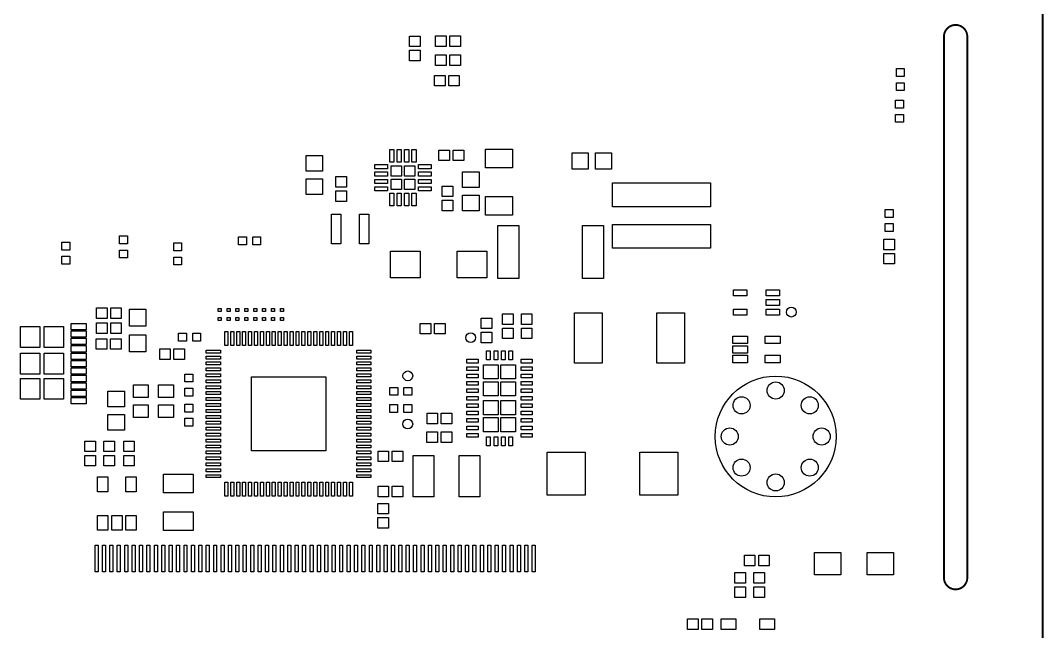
# Model space of a CAD drawing. Extents: x -186 to 234, y -83 to 214.
# Drawn here: x -2.5 to 66.5, y 72.8 to 114 of the extents above; entities that cross this region are included whole.
import ezdxf

# ---------------------------------------------------------------- set-up
doc = ezdxf.new("R2010")
doc.units = 0
for name, color, linetype in [('BG_OUTLINE', 253, 'CONTINUOUS'), ('PG_PASTEMASK_TOP', 85, 'CONTINUOUS'), ('PIN_PASTEMASK_TOP', 85, 'CONTINUOUS')]:
    doc.layers.add(name, color=color, linetype=linetype)

msp = doc.modelspace()

# ---------------------------------------------------------------- linework, layer by layer
at = {"layer": 'BG_OUTLINE', "const_width": 0.127}
for points in [[(66.460395, 157.020311), (66.460395, -9.271)], [(59.805595, 112.907293), (59.805595, 110.367293)], [(61.380395, 112.907293), (61.380395, 76.414605)], [(59.805595, 78.954605), (59.805595, 110.367293)], [(59.805595, 76.414605), (59.805595, 78.954605)]]:
    msp.add_lwpolyline(points, dxfattribs=at)
for points in [[(59.805595, 112.907293, -1.000032), (61.380395, 112.907293)], [(61.380395, 76.414605, -0.999968), (59.805595, 76.414605)]]:
    msp.add_lwpolyline(points, format="xyb", dxfattribs=at)
at = {"layer": 'PG_PASTEMASK_TOP'}
for points in [[(22.514585, 104.189505), (23.214584, 104.189505)], [(22.514585, 103.489506), (22.514585, 104.189505)], [(23.214584, 104.189505), (23.214584, 103.489506)], [(23.414787, 104.189505), (24.114506, 104.189505)], [(23.414787, 103.489506), (23.414787, 104.189505)], [(24.114506, 104.189505), (24.114506, 103.489506)], [(23.214584, 103.489506), (22.514585, 103.489506)], [(22.514585, 103.289405), (23.214584, 103.289405)], [(22.514585, 102.589305), (22.514585, 103.289405)], [(23.214584, 103.289405), (23.214584, 102.589305)], [(24.114506, 103.489506), (23.414787, 103.489506)], [(23.414787, 103.289405), (24.114506, 103.289405)], [(23.414787, 102.589305), (23.414787, 103.289405)], [(24.114506, 103.289405), (24.114506, 102.589305)], [(23.214584, 102.589305), (22.514585, 102.589305)], [(24.114506, 102.589305), (23.414787, 102.589305)], [(-2.484298, 91.947695), (-2.484298, 93.347489)], [(-2.484298, 93.347489), (-1.184402, 93.347489)], [(-1.184402, 93.347489), (-1.184402, 91.947695)], [(-0.884403, 91.947695), (-0.884403, 93.347489)], [(-0.884403, 93.347489), (0.415595, 93.347489)], [(0.415595, 93.347489), (0.415595, 91.947695)], [(-1.184402, 91.947695), (-2.484298, 91.947695)], [(0.415595, 91.947695), (-0.884403, 91.947695)], [(-2.484298, 90.147597), (-2.484298, 91.547696)], [(-2.484298, 91.547696), (-1.184402, 91.547696)], [(-1.184402, 91.547696), (-1.184402, 90.147597)], [(-0.884403, 90.147597), (-0.884403, 91.547696)], [(-0.884403, 91.547696), (0.415595, 91.547696)], [(0.415595, 91.547696), (0.415595, 90.147597)], [(28.758693, 89.816889), (28.758693, 90.777111)], [(28.758693, 90.777111), (29.738599, 90.777111)], [(29.738599, 90.777111), (29.738599, 89.816889)], [(29.926585, 89.816889), (29.926585, 90.777111)], [(29.926585, 90.777111), (30.906491, 90.777111)], [(30.906491, 90.777111), (30.906491, 89.816889)], [(-1.184402, 90.147597), (-2.484298, 90.147597)], [(-2.484298, 88.447601), (-2.484298, 89.847699)], [(-2.484298, 89.847699), (-1.184402, 89.847699)], [(-1.184402, 89.847699), (-1.184402, 88.447601)], [(0.415595, 90.147597), (-0.884403, 90.147597)], [(-0.884403, 88.447601), (-0.884403, 89.847699)], [(-0.884403, 89.847699), (0.415595, 89.847699)], [(0.415595, 89.847699), (0.415595, 88.447601)], [(29.738599, 89.816889), (28.758693, 89.816889)], [(30.906491, 89.816889), (29.926585, 89.816889)], [(28.758693, 88.673889), (28.758693, 89.634111)], [(28.758693, 89.634111), (29.738599, 89.634111)], [(29.738599, 89.634111), (29.738599, 88.673889)], [(29.926585, 88.673889), (29.926585, 89.634111)], [(29.926585, 89.634111), (30.906491, 89.634111)], [(30.906491, 89.634111), (30.906491, 88.673889)], [(-1.184402, 88.447601), (-2.484298, 88.447601)], [(0.415595, 88.447601), (-0.884403, 88.447601)], [(29.738599, 88.673889), (28.758693, 88.673889)], [(28.758693, 87.403889), (28.758693, 88.364111)], [(28.758693, 88.364111), (29.738599, 88.364111)], [(29.738599, 88.364111), (29.738599, 87.403889)], [(30.906491, 88.673889), (29.926585, 88.673889)], [(29.926585, 87.403889), (29.926585, 88.364111)], [(29.926585, 88.364111), (30.906491, 88.364111)], [(30.906491, 88.364111), (30.906491, 87.403889)], [(29.738599, 87.403889), (28.758693, 87.403889)], [(28.758693, 86.260889), (28.758693, 87.221111)], [(28.758693, 87.221111), (29.738599, 87.221111)], [(29.738599, 87.221111), (29.738599, 86.260889)], [(30.906491, 87.403889), (29.926585, 87.403889)], [(29.926585, 86.260889), (29.926585, 87.221111)], [(29.926585, 87.221111), (30.906491, 87.221111)], [(30.906491, 87.221111), (30.906491, 86.260889)], [(29.738599, 86.260889), (28.758693, 86.260889)], [(30.906491, 86.260889), (29.926585, 86.260889)]]:
    msp.add_lwpolyline(points, dxfattribs=at)
at = {"layer": 'PIN_PASTEMASK_TOP'}
for points in [[(23.764926, 112.94491), (24.476126, 112.94491), (24.476126, 112.23371), (23.764926, 112.23371)], [(25.514503, 112.239349), (25.514503, 112.950549), (26.225703, 112.950549), (26.225703, 112.239349)], [(26.477214, 112.239349), (26.477214, 112.950549), (27.188414, 112.950549), (27.188414, 112.239349)], [(23.764926, 111.982199), (24.476126, 111.982199), (24.476126, 111.270999), (23.764926, 111.270999)], [(25.515799, 110.960586), (25.515799, 111.671786), (26.226999, 111.671786), (26.226999, 110.960586)], [(26.478509, 110.960586), (26.478509, 111.671786), (27.189709, 111.671786), (27.189709, 110.960586)], [(56.595289, 110.749105), (57.128689, 110.749105), (57.128689, 110.215705), (56.595289, 110.215705)], [(25.442799, 109.577022), (25.442799, 110.288222), (26.153999, 110.288222), (26.153999, 109.577022)], [(26.40551, 109.577022), (26.40551, 110.288222), (27.11671, 110.288222), (27.11671, 109.577022)], [(56.595289, 109.799095), (57.128689, 109.799095), (57.128689, 109.265695), (56.595289, 109.265695)], [(57.077889, 108.082105), (56.544489, 108.082105), (56.544489, 108.615505), (57.077889, 108.615505)], [(57.077889, 107.132095), (56.544489, 107.132095), (56.544489, 107.665495), (57.077889, 107.665495)], [(16.776497, 104.899206), (17.894097, 104.899206), (17.894097, 103.826818), (16.776497, 103.826818)], [(22.424644, 105.289363), (22.704552, 105.289363), (22.704552, 104.439453), (22.424644, 104.439453)], [(22.924821, 105.289363), (23.204729, 105.289363), (23.204729, 104.439453), (22.924821, 104.439453)], [(23.424642, 105.289363), (23.70455, 105.289363), (23.70455, 104.439453), (23.424642, 104.439453)], [(23.924819, 105.289363), (24.204727, 105.289363), (24.204727, 104.439453), (23.924819, 104.439453)], [(25.7429, 104.5464), (25.7429, 105.2576), (26.4541, 105.2576), (26.4541, 104.5464)], [(26.705611, 104.5464), (26.705611, 105.2576), (27.416811, 105.2576), (27.416811, 104.5464)], [(30.694452, 104.065057), (28.893541, 104.065057), (28.893541, 105.314763), (30.694452, 105.314763)], [(35.805389, 105.0798), (35.805389, 103.9622), (34.733001, 103.9622), (34.733001, 105.0798)], [(37.380189, 105.0798), (37.380189, 103.9622), (36.307801, 103.9622), (36.307801, 105.0798)], [(22.264637, 104.279446), (22.264637, 103.999538), (21.414727, 103.999538), (21.414727, 104.279446)], [(25.214643, 104.279446), (25.214643, 103.999538), (24.364734, 103.999538), (24.364734, 104.279446)], [(22.264637, 103.779269), (22.264637, 103.499361), (21.414727, 103.499361), (21.414727, 103.779269)], [(25.214643, 103.779269), (25.214643, 103.499361), (24.364734, 103.499361), (24.364734, 103.779269)], [(28.446806, 102.722401), (27.329206, 102.722401), (27.329206, 103.794789), (28.446806, 103.794789)], [(16.776497, 103.324406), (17.894097, 103.324406), (17.894097, 102.252018), (16.776497, 102.252018)], [(19.499656, 102.755903), (18.788456, 102.755903), (18.788456, 103.467103), (19.499656, 103.467103)], [(22.264637, 103.279448), (22.264637, 102.99954), (21.414727, 102.99954), (21.414727, 103.279448)], [(25.214643, 103.279448), (25.214643, 102.99954), (24.364734, 102.99954), (24.364734, 103.279448)], [(26.680693, 102.119913), (25.969493, 102.119913), (25.969493, 102.831113), (26.680693, 102.831113)], [(44.055551, 101.43805), (37.45564, 101.43805), (37.45564, 103.037945), (44.055551, 103.037945)], [(19.499656, 101.793192), (18.788456, 101.793192), (18.788456, 102.504392), (19.499656, 102.504392)], [(22.264637, 102.779271), (22.264637, 102.499363), (21.414727, 102.499363), (21.414727, 102.779271)], [(22.424644, 102.339356), (22.704552, 102.339356), (22.704552, 101.489447), (22.424644, 101.489447)], [(22.924821, 102.339356), (23.204729, 102.339356), (23.204729, 101.489447), (22.924821, 101.489447)], [(23.424642, 102.339356), (23.70455, 102.339356), (23.70455, 101.489447), (23.424642, 101.489447)], [(23.924819, 102.339356), (24.204727, 102.339356), (24.204727, 101.489447), (23.924819, 101.489447)], [(25.214643, 102.779271), (25.214643, 102.499363), (24.364734, 102.499363), (24.364734, 102.779271)], [(28.446806, 101.147601), (27.329206, 101.147601), (27.329206, 102.219989), (28.446806, 102.219989)], [(26.680693, 101.157202), (25.969493, 101.157202), (25.969493, 101.868402), (26.680693, 101.868402)], [(30.694452, 100.864657), (28.893541, 100.864657), (28.893541, 102.114363), (30.694452, 102.114363)], [(19.130874, 100.935053), (19.130874, 98.935057), (18.505881, 98.935057), (18.505881, 100.935053)], [(21.005851, 100.935053), (21.005851, 98.935057), (20.380858, 98.935057), (20.380858, 100.935053)], [(56.38419, 100.718595), (55.85079, 100.718595), (55.85079, 101.251995), (56.38419, 101.251995)], [(29.714419, 96.585532), (29.714419, 100.164443), (31.134329, 100.164443), (31.134329, 96.585532)], [(35.42444, 96.585532), (35.42444, 100.164443), (36.844351, 100.164443), (36.844351, 96.585532)], [(44.055551, 98.638055), (37.45564, 98.638055), (37.45564, 100.23795), (44.055551, 100.23795)], [(56.38419, 99.768584), (55.85079, 99.768584), (55.85079, 100.301984), (56.38419, 100.301984)], [(4.196385, 99.465714), (4.729785, 99.465714), (4.729785, 98.932314), (4.196385, 98.932314)], [(12.229084, 98.869551), (12.229084, 99.402951), (12.762484, 99.402951), (12.762484, 98.869551)], [(13.179095, 98.869551), (13.179095, 99.402951), (13.712495, 99.402951), (13.712495, 98.869551)], [(0.306095, 99.039705), (0.839495, 99.039705), (0.839495, 98.506305), (0.306095, 98.506305)], [(7.849895, 98.988905), (8.383295, 98.988905), (8.383295, 98.455505), (7.849895, 98.455505)], [(56.47309, 98.536811), (55.76189, 98.536811), (55.76189, 99.248011), (56.47309, 99.248011)], [(0.306095, 98.089695), (0.839495, 98.089695), (0.839495, 97.556295), (0.306095, 97.556295)], [(4.196385, 98.515703), (4.729785, 98.515703), (4.729785, 97.982303), (4.196385, 97.982303)], [(7.849895, 98.038895), (8.383295, 98.038895), (8.383295, 97.505495), (7.849895, 97.505495)], [(22.473361, 96.633716), (22.473361, 98.433814), (24.473357, 98.433814), (24.473357, 96.633716)], [(26.973174, 96.633716), (26.973174, 98.433814), (28.97317, 98.433814), (28.97317, 96.633716)], [(56.47309, 97.5741), (55.76189, 97.5741), (55.76189, 98.2853), (56.47309, 98.2853)], [(46.506549, 95.426581), (45.606652, 95.426581), (45.606652, 95.82658), (46.506549, 95.82658)], [(48.706748, 95.426581), (47.806851, 95.426581), (47.806851, 95.82658), (48.706748, 95.82658)], [(2.644775, 93.900549), (2.644775, 94.611749), (3.355975, 94.611749), (3.355975, 93.900549)], [(3.607486, 93.900549), (3.607486, 94.611749), (4.318686, 94.611749), (4.318686, 93.900549)], [(11.052658, 94.36674), (10.851947, 94.36674), (10.851947, 94.567451), (11.052658, 94.567451)], [(11.651056, 94.36674), (11.450345, 94.36674), (11.450345, 94.567451), (11.651056, 94.567451)], [(12.253849, 94.36674), (12.053138, 94.36674), (12.053138, 94.567451), (12.253849, 94.567451)], [(12.851841, 94.36674), (12.65113, 94.36674), (12.65113, 94.567451), (12.851841, 94.567451)], [(13.451942, 94.36674), (13.251231, 94.36674), (13.251231, 94.567451), (13.451942, 94.567451)], [(14.051255, 94.36674), (13.850544, 94.36674), (13.850544, 94.567451), (14.051255, 94.567451)], [(14.660347, 94.36674), (14.459636, 94.36674), (14.459636, 94.567451), (14.660347, 94.567451)], [(15.26126, 94.36674), (15.060549, 94.36674), (15.060549, 94.567451), (15.26126, 94.567451)], [(48.706748, 94.776392), (47.806851, 94.776392), (47.806851, 95.176391), (48.706748, 95.176391)], [(5.962269, 93.375277), (4.870069, 93.375277), (4.870069, 94.518277), (5.962269, 94.518277)], [(11.052658, 93.767351), (10.851947, 93.767351), (10.851947, 93.968062), (11.052658, 93.968062)], [(11.651056, 93.767351), (11.450345, 93.767351), (11.450345, 93.968062), (11.651056, 93.968062)], [(12.253849, 93.767351), (12.053138, 93.767351), (12.053138, 93.968062), (12.253849, 93.968062)], [(12.851841, 93.767351), (12.65113, 93.767351), (12.65113, 93.968062), (12.851841, 93.968062)], [(13.451942, 93.767351), (13.251231, 93.767351), (13.251231, 93.968062), (13.451942, 93.968062)], [(14.051255, 93.767351), (13.850544, 93.767351), (13.850544, 93.968062), (14.051255, 93.968062)], [(14.660347, 93.767351), (14.459636, 93.767351), (14.459636, 93.968062), (14.660347, 93.968062)], [(15.26126, 93.767351), (15.060549, 93.767351), (15.060549, 93.968062), (15.26126, 93.968062)], [(28.588995, 93.926711), (29.300195, 93.926711), (29.300195, 93.215511), (28.588995, 93.215511)], [(30.032985, 94.211216), (30.744185, 94.211216), (30.744185, 93.500016), (30.032985, 93.500016)], [(32.014185, 93.499889), (31.302985, 93.499889), (31.302985, 94.211089), (32.014185, 94.211089)], [(36.746548, 94.282997), (36.746548, 90.883003), (34.896641, 90.883003), (34.896641, 94.282997)], [(42.29655, 94.282997), (42.29655, 90.883003), (40.446643, 90.883003), (40.446643, 94.282997)], [(46.506549, 94.126202), (45.606652, 94.126202), (45.606652, 94.526202), (46.506549, 94.526202)], [(48.706748, 94.126202), (47.806851, 94.126202), (47.806851, 94.526202), (48.706748, 94.526202)], [(0.939521, 93.13164), (0.939521, 93.563948), (1.94183, 93.563948), (1.94183, 93.13164)], [(2.644775, 92.884549), (2.644775, 93.595749), (3.355975, 93.595749), (3.355975, 92.884549)], [(3.607486, 92.884549), (3.607486, 93.595749), (4.318686, 93.595749), (4.318686, 92.884549)], [(25.195098, 93.565802), (25.195098, 92.854602), (24.483898, 92.854602), (24.483898, 93.565802)], [(26.157809, 93.565802), (26.157809, 92.854602), (25.446609, 92.854602), (25.446609, 93.565802)], [(30.032985, 93.248505), (30.744185, 93.248505), (30.744185, 92.537305), (30.032985, 92.537305)], [(32.014185, 92.537178), (31.302985, 92.537178), (31.302985, 93.248378), (32.014185, 93.248378)], [(0.939521, 92.631539), (0.939521, 93.063847), (1.94183, 93.063847), (1.94183, 92.631539)], [(0.939521, 92.131642), (0.939521, 92.56395), (1.94183, 92.56395), (1.94183, 92.131642)], [(2.623947, 91.820187), (2.623947, 92.531387), (3.335147, 92.531387), (3.335147, 91.820187)], [(3.586658, 91.820187), (3.586658, 92.531387), (4.297858, 92.531387), (4.297858, 91.820187)], [(5.962269, 91.648077), (4.870069, 91.648077), (4.870069, 92.791077), (5.962269, 92.791077)], [(8.18482, 92.364763), (8.18482, 92.898163), (8.71822, 92.898163), (8.71822, 92.364763)], [(9.134831, 92.364763), (9.134831, 92.898163), (9.668231, 92.898163), (9.668231, 92.364763)], [(11.302594, 92.067583), (11.302594, 93.017594), (11.502593, 93.017594), (11.502593, 92.067583)], [(11.702593, 92.067583), (11.702593, 93.017594), (11.902592, 93.017594), (11.902592, 92.067583)], [(12.102592, 92.067583), (12.102592, 93.017594), (12.302592, 93.017594), (12.302592, 92.067583)], [(12.502591, 92.067583), (12.502591, 93.017594), (12.702591, 93.017594), (12.702591, 92.067583)], [(12.90259, 92.067583), (12.90259, 93.017594), (13.10259, 93.017594), (13.10259, 92.067583)], [(13.30259, 92.067583), (13.30259, 93.017594), (13.502589, 93.017594), (13.502589, 92.067583)], [(13.702589, 92.067583), (13.702589, 93.017594), (13.902588, 93.017594), (13.902588, 92.067583)], [(14.102588, 92.067583), (14.102588, 93.017594), (14.302588, 93.017594), (14.302588, 92.067583)], [(14.502587, 92.067583), (14.502587, 93.017594), (14.702587, 93.017594), (14.702587, 92.067583)], [(14.902586, 92.067583), (14.902586, 93.017594), (15.102586, 93.017594), (15.102586, 92.067583)], [(15.302586, 92.067583), (15.302586, 93.017594), (15.502585, 93.017594), (15.502585, 92.067583)], [(15.702585, 92.067583), (15.702585, 93.017594), (15.902584, 93.017594), (15.902584, 92.067583)], [(16.102584, 92.067583), (16.102584, 93.017594), (16.302584, 93.017594), (16.302584, 92.067583)], [(16.502583, 92.067583), (16.502583, 93.017594), (16.702583, 93.017594), (16.702583, 92.067583)], [(16.902582, 92.067583), (16.902582, 93.017594), (17.102582, 93.017594), (17.102582, 92.067583)], [(17.302582, 92.067583), (17.302582, 93.017594), (17.502581, 93.017594), (17.502581, 92.067583)], [(17.702581, 92.067583), (17.702581, 93.017594), (17.90258, 93.017594), (17.90258, 92.067583)], [(18.10258, 92.067583), (18.10258, 93.017594), (18.30258, 93.017594), (18.30258, 92.067583)], [(18.502579, 92.067583), (18.502579, 93.017594), (18.702579, 93.017594), (18.702579, 92.067583)], [(18.902578, 92.067583), (18.902578, 93.017594), (19.102578, 93.017594), (19.102578, 92.067583)], [(19.302578, 92.067583), (19.302578, 93.017594), (19.502577, 93.017594), (19.502577, 92.067583)], [(19.702577, 92.067583), (19.702577, 93.017594), (19.902576, 93.017594), (19.902576, 92.067583)], [(28.588995, 92.964), (29.300195, 92.964), (29.300195, 92.2528), (28.588995, 92.2528)], [(45.555446, 92.712819), (46.557755, 92.712819), (46.557755, 92.210407), (45.555446, 92.210407)], [(47.755645, 92.712819), (48.757954, 92.712819), (48.757954, 92.210407), (47.755645, 92.210407)], [(0.939521, 91.631541), (0.939521, 92.063849), (1.94183, 92.063849), (1.94183, 91.631541)], [(7.61939, 91.850794), (7.61939, 91.139594), (6.90819, 91.139594), (6.90819, 91.850794)], [(8.582101, 91.850794), (8.582101, 91.139594), (7.870901, 91.139594), (7.870901, 91.850794)], [(45.555446, 92.062808), (46.557755, 92.062808), (46.557755, 91.560396), (45.555446, 91.560396)], [(0.939521, 91.131644), (0.939521, 91.563952), (1.94183, 91.563952), (1.94183, 91.131644)], [(10.99759, 91.56258), (10.04758, 91.56258), (10.04758, 91.76258), (10.99759, 91.76258)], [(10.99759, 91.162581), (10.04758, 91.162581), (10.04758, 91.362581), (10.99759, 91.362581)], [(21.15759, 91.56258), (20.20758, 91.56258), (20.20758, 91.76258), (21.15759, 91.76258)], [(21.15759, 91.162581), (20.20758, 91.162581), (20.20758, 91.362581), (21.15759, 91.362581)], [(28.383649, 91.144052), (28.383649, 90.894141), (27.633562, 90.894141), (27.633562, 91.144052)], [(29.208514, 91.718994), (29.208514, 91.118995), (28.958502, 91.118995), (28.958502, 91.718994)], [(29.708691, 91.718994), (29.708691, 91.118995), (29.458679, 91.118995), (29.458679, 91.718994)], [(30.208512, 91.718994), (30.208512, 91.118995), (29.9585, 91.118995), (29.9585, 91.718994)], [(30.708689, 91.718994), (30.708689, 91.118995), (30.458677, 91.118995), (30.458677, 91.718994)], [(32.033629, 91.144052), (32.033629, 90.894141), (31.283542, 90.894141), (31.283542, 91.144052)], [(45.555446, 91.412797), (46.557755, 91.412797), (46.557755, 90.910385), (45.555446, 90.910385)], [(47.755645, 91.412797), (48.757954, 91.412797), (48.757954, 90.910385), (47.755645, 90.910385)], [(0.939521, 90.631543), (0.939521, 91.063851), (1.94183, 91.063851), (1.94183, 90.631543)], [(0.939521, 90.131443), (0.939521, 90.563751), (1.94183, 90.563751), (1.94183, 90.131443)], [(10.99759, 90.762582), (10.04758, 90.762582), (10.04758, 90.962582), (10.99759, 90.962582)], [(10.99759, 90.362583), (10.04758, 90.362583), (10.04758, 90.562582), (10.99759, 90.562582)], [(21.15759, 90.762582), (20.20758, 90.762582), (20.20758, 90.962582), (21.15759, 90.962582)], [(21.15759, 90.362583), (20.20758, 90.362583), (20.20758, 90.562582), (21.15759, 90.562582)], [(28.383649, 90.643951), (28.383649, 90.394041), (27.633562, 90.394041), (27.633562, 90.643951)], [(32.033629, 90.643951), (32.033629, 90.394041), (31.283542, 90.394041), (31.283542, 90.643951)], [(0.939521, 89.631545), (0.939521, 90.063853), (1.94183, 90.063853), (1.94183, 89.631545)], [(9.145295, 89.616305), (8.611895, 89.616305), (8.611895, 90.149705), (9.145295, 90.149705)], [(10.99759, 89.962584), (10.04758, 89.962584), (10.04758, 90.162583), (10.99759, 90.162583)], [(10.99759, 89.562584), (10.04758, 89.562584), (10.04758, 89.762584), (10.99759, 89.762584)], [(13.10259, 84.962594), (13.10259, 89.962584), (18.10258, 89.962584), (18.10258, 84.962594)], [(21.15759, 89.962584), (20.20758, 89.962584), (20.20758, 90.162583), (21.15759, 90.162583)], [(21.15759, 89.562584), (20.20758, 89.562584), (20.20758, 89.762584), (21.15759, 89.762584)], [(28.383649, 90.144054), (28.383649, 89.894143), (27.633562, 89.894143), (27.633562, 90.144054)], [(32.033629, 90.144054), (32.033629, 89.894143), (31.283542, 89.894143), (31.283542, 90.144054)], [(0.939521, 89.131445), (0.939521, 89.563753), (1.94183, 89.563753), (1.94183, 89.131445)], [(0.939521, 88.631547), (0.939521, 89.063855), (1.94183, 89.063855), (1.94183, 88.631547)], [(5.132883, 88.565533), (5.132883, 89.415442), (6.132881, 89.415442), (6.132881, 88.565533)], [(6.832702, 88.565533), (6.832702, 89.415442), (7.8327, 89.415442), (7.8327, 88.565533)], [(9.145295, 88.666295), (8.611895, 88.666295), (8.611895, 89.199695), (9.145295, 89.199695)], [(10.99759, 89.162585), (10.04758, 89.162585), (10.04758, 89.362585), (10.99759, 89.362585)], [(21.15759, 89.162585), (20.20758, 89.162585), (20.20758, 89.362585), (21.15759, 89.362585)], [(22.425914, 88.720016), (22.425914, 89.253416), (22.959314, 89.253416), (22.959314, 88.720016)], [(23.375925, 88.720016), (23.375925, 89.253416), (23.909325, 89.253416), (23.909325, 88.720016)], [(28.383649, 89.643953), (28.383649, 89.394043), (27.633562, 89.394043), (27.633562, 89.643953)], [(28.383649, 89.144056), (28.383649, 88.894145), (27.633562, 88.894145), (27.633562, 89.144056)], [(32.033629, 89.643953), (32.033629, 89.394043), (31.283542, 89.394043), (31.283542, 89.643953)], [(32.033629, 89.144056), (32.033629, 88.894145), (31.283542, 88.894145), (31.283542, 89.144056)], [(0.939521, 88.131447), (0.939521, 88.563755), (1.94183, 88.563755), (1.94183, 88.131447)], [(3.409188, 89.004191), (4.526788, 89.004191), (4.526788, 87.931803), (3.409188, 87.931803)], [(10.99759, 88.762586), (10.04758, 88.762586), (10.04758, 88.962586), (10.99759, 88.962586)], [(10.99759, 88.362587), (10.04758, 88.362587), (10.04758, 88.562586), (10.99759, 88.562586)], [(21.15759, 88.762586), (20.20758, 88.762586), (20.20758, 88.962586), (21.15759, 88.962586)], [(21.15759, 88.362587), (20.20758, 88.362587), (20.20758, 88.562586), (21.15759, 88.562586)], [(28.383649, 88.643955), (28.383649, 88.394045), (27.633562, 88.394045), (27.633562, 88.643955)], [(32.033629, 88.643955), (32.033629, 88.394045), (31.283542, 88.394045), (31.283542, 88.643955)], [(5.132883, 87.21532), (5.132883, 88.065229), (6.132881, 88.065229), (6.132881, 87.21532)], [(6.832702, 87.21532), (6.832702, 88.065229), (7.8327, 88.065229), (7.8327, 87.21532)], [(8.611895, 88.117705), (9.145295, 88.117705), (9.145295, 87.584305), (8.611895, 87.584305)], [(10.99759, 87.962588), (10.04758, 87.962588), (10.04758, 88.162587), (10.99759, 88.162587)], [(10.99759, 87.562588), (10.04758, 87.562588), (10.04758, 87.762588), (10.99759, 87.762588)], [(21.15759, 87.962588), (20.20758, 87.962588), (20.20758, 88.162587), (21.15759, 88.162587)], [(21.15759, 87.562588), (20.20758, 87.562588), (20.20758, 87.762588), (21.15759, 87.762588)], [(22.424898, 87.551616), (22.424898, 88.085016), (22.958298, 88.085016), (22.958298, 87.551616)], [(23.374909, 87.551616), (23.374909, 88.085016), (23.908309, 88.085016), (23.908309, 87.551616)], [(28.383649, 88.144058), (28.383649, 87.894147), (27.633562, 87.894147), (27.633562, 88.144058)], [(28.383649, 87.643957), (28.383649, 87.394047), (27.633562, 87.394047), (27.633562, 87.643957)], [(32.033629, 88.144058), (32.033629, 87.894147), (31.283542, 87.894147), (31.283542, 88.144058)], [(32.033629, 87.643957), (32.033629, 87.394047), (31.283542, 87.394047), (31.283542, 87.643957)], [(3.409188, 87.429391), (4.526788, 87.429391), (4.526788, 86.357003), (3.409188, 86.357003)], [(8.611895, 87.167695), (9.145295, 87.167695), (9.145295, 86.634295), (8.611895, 86.634295)], [(10.99759, 87.162589), (10.04758, 87.162589), (10.04758, 87.362589), (10.99759, 87.362589)], [(10.99759, 86.76259), (10.04758, 86.76259), (10.04758, 86.96259), (10.99759, 86.96259)], [(21.15759, 87.162589), (20.20758, 87.162589), (20.20758, 87.362589), (21.15759, 87.362589)], [(21.15759, 86.76259), (20.20758, 86.76259), (20.20758, 86.96259), (21.15759, 86.96259)], [(24.939371, 86.80257), (24.939371, 87.51377), (25.650571, 87.51377), (25.650571, 86.80257)], [(25.902082, 86.80257), (25.902082, 87.51377), (26.613282, 87.51377), (26.613282, 86.80257)], [(28.383649, 87.14406), (28.383649, 86.894149), (27.633562, 86.894149), (27.633562, 87.14406)], [(32.033629, 87.14406), (32.033629, 86.894149), (31.283542, 86.894149), (31.283542, 87.14406)], [(10.99759, 86.362591), (10.04758, 86.362591), (10.04758, 86.56259), (10.99759, 86.56259)], [(21.15759, 86.362591), (20.20758, 86.362591), (20.20758, 86.56259), (21.15759, 86.56259)], [(28.383649, 86.643959), (28.383649, 86.394049), (27.633562, 86.394049), (27.633562, 86.643959)], [(32.033629, 86.643959), (32.033629, 86.394049), (31.283542, 86.394049), (31.283542, 86.643959)], [(1.863369, 85.629953), (2.574569, 85.629953), (2.574569, 84.918753), (1.863369, 84.918753)], [(3.136773, 85.629953), (3.847973, 85.629953), (3.847973, 84.918753), (3.136773, 84.918753)], [(4.481551, 85.630004), (5.192751, 85.630004), (5.192751, 84.918804), (4.481551, 84.918804)], [(10.99759, 85.962592), (10.04758, 85.962592), (10.04758, 86.162591), (10.99759, 86.162591)], [(10.99759, 85.562592), (10.04758, 85.562592), (10.04758, 85.762592), (10.99759, 85.762592)], [(21.15759, 85.962592), (20.20758, 85.962592), (20.20758, 86.162591), (21.15759, 86.162591)], [(21.15759, 85.562592), (20.20758, 85.562592), (20.20758, 85.762592), (21.15759, 85.762592)], [(25.648082, 86.24377), (25.648082, 85.53257), (24.936882, 85.53257), (24.936882, 86.24377)], [(26.610793, 86.24377), (26.610793, 85.53257), (25.899593, 85.53257), (25.899593, 86.24377)], [(28.383649, 86.144062), (28.383649, 85.894151), (27.633562, 85.894151), (27.633562, 86.144062)], [(29.208514, 85.919005), (29.208514, 85.319006), (28.958502, 85.319006), (28.958502, 85.919005)], [(29.708691, 85.919005), (29.708691, 85.319006), (29.458679, 85.319006), (29.458679, 85.919005)], [(30.208512, 85.919005), (30.208512, 85.319006), (29.9585, 85.319006), (29.9585, 85.919005)], [(30.708689, 85.919005), (30.708689, 85.319006), (30.458677, 85.319006), (30.458677, 85.919005)], [(32.033629, 86.144062), (32.033629, 85.894151), (31.283542, 85.894151), (31.283542, 86.144062)], [(10.99759, 85.162593), (10.04758, 85.162593), (10.04758, 85.362593), (10.99759, 85.362593)], [(10.99759, 84.762594), (10.04758, 84.762594), (10.04758, 84.962594), (10.99759, 84.962594)], [(21.15759, 85.162593), (20.20758, 85.162593), (20.20758, 85.362593), (21.15759, 85.362593)], [(21.15759, 84.762594), (20.20758, 84.762594), (20.20758, 84.962594), (21.15759, 84.962594)], [(21.636152, 84.244993), (21.636152, 84.956193), (22.347352, 84.956193), (22.347352, 84.244993)], [(22.598863, 84.244993), (22.598863, 84.956193), (23.310063, 84.956193), (23.310063, 84.244993)], [(35.603561, 84.888946), (35.603561, 81.989054), (33.053655, 81.989054), (33.053655, 84.888946)], [(41.853536, 84.888946), (41.853536, 81.989054), (39.30363, 81.989054), (39.30363, 84.888946)], [(1.863369, 84.667242), (2.574569, 84.667242), (2.574569, 83.956042), (1.863369, 83.956042)], [(3.136773, 84.667242), (3.847973, 84.667242), (3.847973, 83.956042), (3.136773, 83.956042)], [(4.481551, 84.667293), (5.192751, 84.667293), (5.192751, 83.956093), (4.481551, 83.956093)], [(10.99759, 84.362595), (10.04758, 84.362595), (10.04758, 84.562594), (10.99759, 84.562594)], [(21.15759, 84.362595), (20.20758, 84.362595), (20.20758, 84.562594), (21.15759, 84.562594)], [(24.008791, 81.863844), (24.008791, 84.657844), (25.405791, 84.657844), (25.405791, 81.863844)], [(27.108607, 81.863844), (27.108607, 84.657844), (28.505607, 84.657844), (28.505607, 81.863844)], [(10.99759, 83.962596), (10.04758, 83.962596), (10.04758, 84.162595), (10.99759, 84.162595)], [(10.99759, 83.562596), (10.04758, 83.562596), (10.04758, 83.762596), (10.99759, 83.762596)], [(21.15759, 83.962596), (20.20758, 83.962596), (20.20758, 84.162595), (21.15759, 84.162595)], [(21.15759, 83.562596), (20.20758, 83.562596), (20.20758, 83.762596), (21.15759, 83.762596)], [(2.718537, 82.216447), (2.718537, 83.216445), (3.418535, 83.216445), (3.418535, 82.216447)], [(4.618558, 82.216447), (4.618558, 83.216445), (5.318557, 83.216445), (5.318557, 82.216447)], [(7.153885, 83.396925), (9.153881, 83.396925), (9.153881, 82.146915), (7.153885, 82.146915)], [(10.99759, 83.162597), (10.04758, 83.162597), (10.04758, 83.362597), (10.99759, 83.362597)], [(11.302594, 81.907583), (11.302594, 82.857594), (11.502593, 82.857594), (11.502593, 81.907583)], [(11.702593, 81.907583), (11.702593, 82.857594), (11.902592, 82.857594), (11.902592, 81.907583)], [(12.102592, 81.907583), (12.102592, 82.857594), (12.302592, 82.857594), (12.302592, 81.907583)], [(12.502591, 81.907583), (12.502591, 82.857594), (12.702591, 82.857594), (12.702591, 81.907583)], [(12.90259, 81.907583), (12.90259, 82.857594), (13.10259, 82.857594), (13.10259, 81.907583)], [(13.30259, 81.907583), (13.30259, 82.857594), (13.502589, 82.857594), (13.502589, 81.907583)], [(13.702589, 81.907583), (13.702589, 82.857594), (13.902588, 82.857594), (13.902588, 81.907583)], [(14.102588, 81.907583), (14.102588, 82.857594), (14.302588, 82.857594), (14.302588, 81.907583)], [(14.502587, 81.907583), (14.502587, 82.857594), (14.702587, 82.857594), (14.702587, 81.907583)], [(14.902586, 81.907583), (14.902586, 82.857594), (15.102586, 82.857594), (15.102586, 81.907583)], [(15.302586, 81.907583), (15.302586, 82.857594), (15.502585, 82.857594), (15.502585, 81.907583)], [(15.702585, 81.907583), (15.702585, 82.857594), (15.902584, 82.857594), (15.902584, 81.907583)], [(16.102584, 81.907583), (16.102584, 82.857594), (16.302584, 82.857594), (16.302584, 81.907583)], [(16.502583, 81.907583), (16.502583, 82.857594), (16.702583, 82.857594), (16.702583, 81.907583)], [(16.902582, 81.907583), (16.902582, 82.857594), (17.102582, 82.857594), (17.102582, 81.907583)], [(17.302582, 81.907583), (17.302582, 82.857594), (17.502581, 82.857594), (17.502581, 81.907583)], [(17.702581, 81.907583), (17.702581, 82.857594), (17.90258, 82.857594), (17.90258, 81.907583)], [(18.10258, 81.907583), (18.10258, 82.857594), (18.30258, 82.857594), (18.30258, 81.907583)], [(18.502579, 81.907583), (18.502579, 82.857594), (18.702579, 82.857594), (18.702579, 81.907583)], [(18.902578, 81.907583), (18.902578, 82.857594), (19.102578, 82.857594), (19.102578, 81.907583)], [(19.302578, 81.907583), (19.302578, 82.857594), (19.502577, 82.857594), (19.502577, 81.907583)], [(19.702577, 81.907583), (19.702577, 82.857594), (19.902576, 82.857594), (19.902576, 81.907583)], [(21.15759, 83.162597), (20.20758, 83.162597), (20.20758, 83.362597), (21.15759, 83.362597)], [(21.633688, 81.878195), (21.633688, 82.589395), (22.344888, 82.589395), (22.344888, 81.878195)], [(22.596399, 81.878195), (22.596399, 82.589395), (23.307599, 82.589395), (23.307599, 81.878195)], [(7.153885, 80.846917), (9.153881, 80.846917), (9.153881, 79.596907), (7.153885, 79.596907)], [(22.329673, 80.716984), (21.618473, 80.716984), (21.618473, 81.428184), (22.329673, 81.428184)], [(2.718537, 79.616452), (2.718537, 80.61645), (3.418535, 80.61645), (3.418535, 79.616452)], [(3.668547, 79.616452), (3.668547, 80.61645), (4.368546, 80.61645), (4.368546, 79.616452)], [(4.618558, 79.616452), (4.618558, 80.61645), (5.318557, 80.61645), (5.318557, 79.616452)], [(22.329673, 79.754273), (21.618473, 79.754273), (21.618473, 80.465473), (22.329673, 80.465473)], [(2.547823, 76.806552), (2.547823, 78.607463), (2.748534, 78.607463), (2.748534, 76.806552)], [(3.047721, 76.806552), (3.047721, 78.607463), (3.248431, 78.607463), (3.248431, 76.806552)], [(3.547821, 76.806552), (3.547821, 78.607463), (3.748532, 78.607463), (3.748532, 76.806552)], [(4.047719, 76.806552), (4.047719, 78.607463), (4.248429, 78.607463), (4.248429, 76.806552)], [(4.547819, 76.806552), (4.547819, 78.607463), (4.74853, 78.607463), (4.74853, 76.806552)], [(5.047717, 76.806552), (5.047717, 78.607463), (5.248427, 78.607463), (5.248427, 76.806552)], [(5.547817, 76.806552), (5.547817, 78.607463), (5.748528, 78.607463), (5.748528, 76.806552)], [(6.04774, 76.806552), (6.04774, 78.607463), (6.248451, 78.607463), (6.248451, 76.806552)], [(6.547841, 76.806552), (6.547841, 78.607463), (6.748551, 78.607463), (6.748551, 76.806552)], [(7.047738, 76.806552), (7.047738, 78.607463), (7.248449, 78.607463), (7.248449, 76.806552)], [(7.547839, 76.806552), (7.547839, 78.607463), (7.748549, 78.607463), (7.748549, 76.806552)], [(8.047736, 76.806552), (8.047736, 78.607463), (8.248447, 78.607463), (8.248447, 76.806552)], [(8.547837, 76.806552), (8.547837, 78.607463), (8.748547, 78.607463), (8.748547, 76.806552)], [(9.047734, 76.806552), (9.047734, 78.607463), (9.248445, 78.607463), (9.248445, 76.806552)], [(9.547835, 76.806552), (9.547835, 78.607463), (9.748545, 78.607463), (9.748545, 76.806552)], [(10.047732, 76.806552), (10.047732, 78.607463), (10.248443, 78.607463), (10.248443, 76.806552)], [(10.547833, 76.806552), (10.547833, 78.607463), (10.748543, 78.607463), (10.748543, 76.806552)], [(11.04773, 76.806552), (11.04773, 78.607463), (11.248441, 78.607463), (11.248441, 76.806552)], [(11.547831, 76.806552), (11.547831, 78.607463), (11.748541, 78.607463), (11.748541, 76.806552)], [(12.047728, 76.806552), (12.047728, 78.607463), (12.248439, 78.607463), (12.248439, 76.806552)], [(12.748539, 78.607463), (12.748539, 76.806552), (12.547829, 76.806552), (12.547829, 78.607463)], [(13.248437, 78.607463), (13.248437, 76.806552), (13.047726, 76.806552), (13.047726, 78.607463)], [(13.748537, 78.607463), (13.748537, 76.806552), (13.547827, 76.806552), (13.547827, 78.607463)], [(14.248435, 78.607463), (14.248435, 76.806552), (14.047724, 76.806552), (14.047724, 78.607463)], [(14.748535, 78.607463), (14.748535, 76.806552), (14.547825, 76.806552), (14.547825, 78.607463)], [(15.248433, 78.607463), (15.248433, 76.806552), (15.047722, 76.806552), (15.047722, 78.607463)], [(15.748533, 78.607463), (15.748533, 76.806552), (15.547823, 76.806552), (15.547823, 78.607463)], [(16.248431, 78.607463), (16.248431, 76.806552), (16.04772, 76.806552), (16.04772, 78.607463)], [(16.748531, 78.607463), (16.748531, 76.806552), (16.547821, 76.806552), (16.547821, 78.607463)], [(17.248429, 78.607463), (17.248429, 76.806552), (17.047718, 76.806552), (17.047718, 78.607463)], [(17.748529, 78.607463), (17.748529, 76.806552), (17.547819, 76.806552), (17.547819, 78.607463)], [(18.248427, 78.607463), (18.248427, 76.806552), (18.047716, 76.806552), (18.047716, 78.607463)], [(18.748527, 78.607463), (18.748527, 76.806552), (18.547817, 76.806552), (18.547817, 78.607463)], [(19.24845, 78.607463), (19.24845, 76.806552), (19.047739, 76.806552), (19.047739, 78.607463)], [(19.748551, 78.607463), (19.748551, 76.806552), (19.54784, 76.806552), (19.54784, 78.607463)], [(20.248448, 78.607463), (20.248448, 76.806552), (20.047737, 76.806552), (20.047737, 78.607463)], [(20.748549, 78.607463), (20.748549, 76.806552), (20.547838, 76.806552), (20.547838, 78.607463)], [(21.248446, 78.607463), (21.248446, 76.806552), (21.047735, 76.806552), (21.047735, 78.607463)], [(21.748547, 78.607463), (21.748547, 76.806552), (21.547836, 76.806552), (21.547836, 78.607463)], [(22.248444, 78.607463), (22.248444, 76.806552), (22.047733, 76.806552), (22.047733, 78.607463)], [(22.738334, 78.607463), (22.738334, 76.806552), (22.537623, 76.806552), (22.537623, 78.607463)], [(23.238536, 78.607463), (23.238536, 76.806552), (23.037825, 76.806552), (23.037825, 78.607463)], [(23.738637, 78.607463), (23.738637, 76.806552), (23.537926, 76.806552), (23.537926, 78.607463)], [(24.238534, 78.607463), (24.238534, 76.806552), (24.037823, 76.806552), (24.037823, 78.607463)], [(24.73833, 78.607463), (24.73833, 76.806552), (24.537619, 76.806552), (24.537619, 78.607463)], [(25.238532, 78.607463), (25.238532, 76.806552), (25.037821, 76.806552), (25.037821, 78.607463)], [(25.738633, 78.607463), (25.738633, 76.806552), (25.537922, 76.806552), (25.537922, 78.607463)], [(26.23853, 78.607463), (26.23853, 76.806552), (26.037819, 76.806552), (26.037819, 78.607463)], [(26.738351, 78.607463), (26.738351, 76.806552), (26.537641, 76.806552), (26.537641, 78.607463)], [(27.238528, 78.607463), (27.238528, 76.806552), (27.037817, 76.806552), (27.037817, 78.607463)], [(27.738629, 78.607463), (27.738629, 76.806552), (27.537918, 76.806552), (27.537918, 78.607463)], [(28.238526, 78.607463), (28.238526, 76.806552), (28.037815, 76.806552), (28.037815, 78.607463)], [(28.738627, 78.607463), (28.738627, 76.806552), (28.537916, 76.806552), (28.537916, 78.607463)], [(29.23855, 78.607463), (29.23855, 76.806552), (29.037839, 76.806552), (29.037839, 78.607463)], [(29.73865, 78.607463), (29.73865, 76.806552), (29.537939, 76.806552), (29.537939, 78.607463)], [(30.238548, 78.607463), (30.238548, 76.806552), (30.037837, 76.806552), (30.037837, 78.607463)], [(30.738648, 78.607463), (30.738648, 76.806552), (30.537937, 76.806552), (30.537937, 78.607463)], [(31.238546, 78.607463), (31.238546, 76.806552), (31.037835, 76.806552), (31.037835, 78.607463)], [(31.738646, 78.607463), (31.738646, 76.806552), (31.537935, 76.806552), (31.537935, 78.607463)], [(32.238544, 78.607463), (32.238544, 76.806552), (32.037833, 76.806552), (32.037833, 78.607463)], [(51.073787, 78.122297), (52.851787, 78.122297), (52.851787, 76.598297), (51.073787, 76.598297)], [(54.629787, 78.122297), (56.407787, 78.122297), (56.407787, 76.598297), (54.629787, 76.598297)], [(47.057793, 77.936598), (47.057793, 77.225398), (46.346593, 77.225398), (46.346593, 77.936598)], [(48.020503, 77.936598), (48.020503, 77.225398), (47.309303, 77.225398), (47.309303, 77.936598)], [(46.422589, 76.0476), (45.711389, 76.0476), (45.711389, 76.7588), (46.422589, 76.7588)], [(46.981389, 76.7588), (47.692589, 76.7588), (47.692589, 76.0476), (46.981389, 76.0476)], [(46.422589, 75.084889), (45.711389, 75.084889), (45.711389, 75.796089), (46.422589, 75.796089)], [(46.981389, 75.796089), (47.692589, 75.796089), (47.692589, 75.084889), (46.981389, 75.084889)], [(43.222189, 73.636607), (43.222189, 72.925407), (42.510989, 72.925407), (42.510989, 73.636607)], [(44.1849, 73.636607), (44.1849, 72.925407), (43.4737, 72.925407), (43.4737, 73.636607)], [(44.77799, 73.631107), (45.777988, 73.631107), (45.777988, 72.931109), (44.77799, 72.931109)], [(47.377985, 73.631107), (48.377983, 73.631107), (48.377983, 72.931109), (47.377985, 72.931109)]]:
    msp.add_lwpolyline(points, close=True, dxfattribs=at)
for centre, radius in [((49.518595, 94.326202), 0.3302), ((27.881605, 92.6084), 0.3302), ((23.642625, 90.027811), 0.3302), ((48.456596, 85.938411), 4.076205), ((48.456596, 89.038506), 0.576199), ((46.156601, 88.038508), 0.576199), ((50.756591, 88.038508), 0.576199), ((23.641609, 86.776611), 0.3302), ((45.356501, 85.938411), 0.576199), ((51.556691, 85.938411), 0.576199), ((46.156601, 83.838313), 0.576199), ((50.756591, 83.838313), 0.576199), ((48.456596, 82.838315), 0.576199)]:
    msp.add_circle(centre, radius, dxfattribs=at)

doc.saveas('drawing.dxf')
